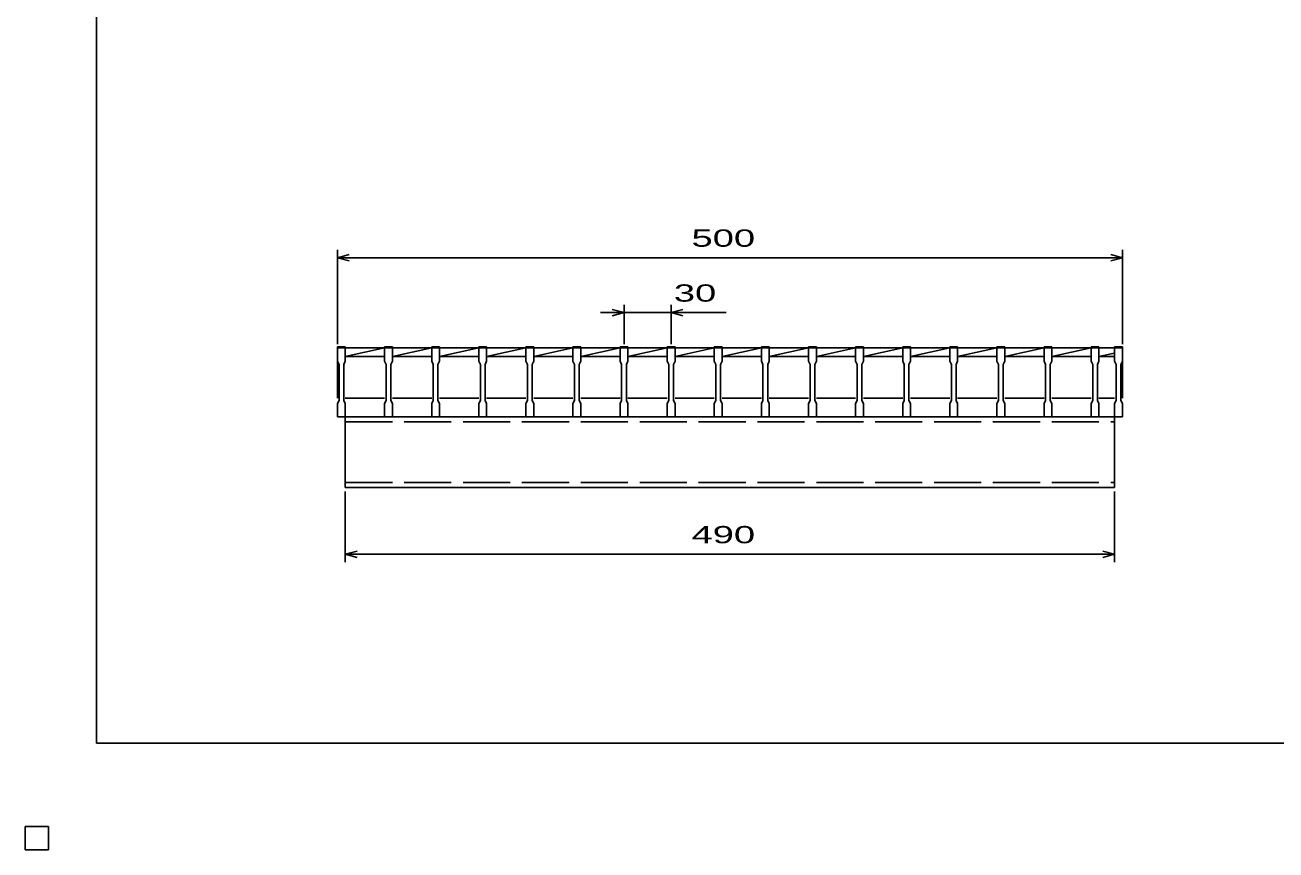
# Model space of a CAD drawing. Units: millimetres, scale not verified. Extents: x -910 to 866, y -641 to 527.
# Drawn here: x -910 to -113, y -641 to -115 of the extents above; entities that cross this region are included whole.
import ezdxf
from ezdxf.enums import TextEntityAlignment as Align

# ---------------------------------------------------------------- set-up
doc = ezdxf.new("R2010")
doc.units = ezdxf.units.MM
doc.header["$LTSCALE"] = 5
doc.linetypes.add('DASHED', pattern=[7.5, 6, -1.5])
for name, color, linetype, lineweight in [('0_2', 150, 'Continuous', 25), ('16', 3, 'Continuous', 25), ('22', 4, 'Continuous', 25), ('24', 2, 'Continuous', 25), ('32', 4, 'Continuous', 25)]:
    doc.layers.add(name, color=color, linetype=linetype, lineweight=lineweight)
doc.styles.add('ベクトル', font='')
doc.styles.get('ベクトル').set_extended_font_data('ベクトル')

msp = doc.modelspace()

# ---------------------------------------------------------------- linework, layer by layer
at = {"layer": '0_2'}
for p, q in [((-864.5, -573.25), (-864.5, 526.75)), ((865.5, -573.25), (-864.5, -573.25)), ((-895, -626.25), (-910, -626.25)), ((-910, -626.25), (-910, -641.25)), ((-895, -626.25), (-910, -626.25)), ((-910, -626.25), (-910, -641.25)), ((-895, -626.25), (-910, -626.25)), ((-910, -626.25), (-910, -641.25)), ((-895, -626.25), (-910, -626.25)), ((-910, -626.25), (-910, -641.25)), ((-895, -626.25), (-910, -626.25)), ((-910, -626.25), (-910, -641.25)), ((-895, -641.25), (-895, -626.25)), ((-895, -641.25), (-895, -626.25)), ((-895, -641.25), (-895, -626.25)), ((-895, -641.25), (-895, -626.25)), ((-895, -641.25), (-895, -626.25)), ((-910, -641.25), (-895, -641.25)), ((-910, -641.25), (-895, -641.25)), ((-910, -641.25), (-895, -641.25)), ((-910, -641.25), (-895, -641.25)), ((-910, -641.25), (-895, -641.25))]:
    msp.add_line(p, q, dxfattribs=at)
at = {"layer": '16'}
for p, q in [((-711, -321.25), (-711, -320.55)), ((-711, -320.55), (-706, -320.55)), ((-711, -321.25), (-711, -329.75)), ((-706, -321.25), (-711, -321.25)), ((-711, -321.25), (-711, -353.25)), ((-706, -320.55), (-706, -321.25)), ((-706, -329.75), (-706, -321.25)), ((-706, -321.25), (-681, -321.25)), ((-706, -326.75), (-681, -321.25)), ((-681, -321.25), (-681, -320.55)), ((-681, -320.55), (-676, -320.55)), ((-681, -321.25), (-681, -329.75)), ((-676, -321.25), (-681, -321.25)), ((-676, -320.55), (-676, -321.25)), ((-676, -329.75), (-676, -321.25)), ((-676, -321.25), (-651, -321.25)), ((-676, -326.75), (-651, -321.25)), ((-651, -321.25), (-651, -320.55)), ((-651, -320.55), (-646, -320.55)), ((-651, -321.25), (-651, -329.75)), ((-646, -321.25), (-651, -321.25)), ((-646, -320.55), (-646, -321.25)), ((-646, -329.75), (-646, -321.25)), ((-646, -321.25), (-621, -321.25)), ((-646, -326.75), (-621, -321.25)), ((-621, -321.25), (-621, -320.55)), ((-621, -320.55), (-616, -320.55)), ((-621, -321.25), (-621, -329.75)), ((-616, -321.25), (-621, -321.25)), ((-616, -320.55), (-616, -321.25)), ((-616, -329.75), (-616, -321.25)), ((-616, -321.25), (-591, -321.25)), ((-616, -326.75), (-591, -321.25)), ((-591, -321.25), (-591, -320.55)), ((-591, -320.55), (-586, -320.55)), ((-591, -321.25), (-591, -329.75)), ((-586, -321.25), (-591, -321.25)), ((-586, -320.55), (-586, -321.25)), ((-586, -329.75), (-586, -321.25)), ((-586, -321.25), (-561, -321.25)), ((-586, -326.75), (-561, -321.25)), ((-561, -321.25), (-561, -320.55)), ((-561, -320.55), (-556, -320.55)), ((-561, -321.25), (-561, -329.75)), ((-556, -321.25), (-561, -321.25)), ((-556, -320.55), (-556, -321.25)), ((-556, -329.75), (-556, -321.25)), ((-556, -321.25), (-531, -321.25)), ((-556, -326.75), (-531, -321.25)), ((-531, -321.25), (-531, -320.55)), ((-531, -320.55), (-526, -320.55)), ((-531, -321.25), (-531, -329.75)), ((-526, -321.25), (-531, -321.25)), ((-526, -320.55), (-526, -321.25)), ((-526, -329.75), (-526, -321.25)), ((-526, -321.25), (-501, -321.25)), ((-526, -326.75), (-501, -321.25)), ((-501, -321.25), (-501, -320.55)), ((-501, -320.55), (-496, -320.55)), ((-501, -321.25), (-501, -329.75)), ((-496, -321.25), (-501, -321.25)), ((-496, -320.55), (-496, -321.25)), ((-496, -329.75), (-496, -321.25)), ((-496, -321.25), (-471, -321.25)), ((-496, -326.75), (-471, -321.25)), ((-471, -321.25), (-471, -320.55)), ((-471, -320.55), (-466, -320.55)), ((-471, -321.25), (-471, -329.75)), ((-466, -321.25), (-471, -321.25)), ((-466, -320.55), (-466, -321.25)), ((-466, -329.75), (-466, -321.25)), ((-466, -321.25), (-441, -321.25)), ((-466, -326.75), (-441, -321.25)), ((-441, -321.25), (-441, -320.55)), ((-441, -320.55), (-436, -320.55)), ((-441, -321.25), (-441, -329.75)), ((-436, -321.25), (-441, -321.25)), ((-436, -320.55), (-436, -321.25)), ((-436, -329.75), (-436, -321.25)), ((-436, -321.25), (-411, -321.25)), ((-436, -326.75), (-411, -321.25)), ((-411, -321.25), (-411, -320.55)), ((-411, -320.55), (-406, -320.55)), ((-411, -321.25), (-411, -329.75)), ((-406, -321.25), (-411, -321.25)), ((-406, -320.55), (-406, -321.25)), ((-406, -329.75), (-406, -321.25)), ((-406, -321.25), (-381, -321.25)), ((-406, -326.75), (-381, -321.25)), ((-381, -321.25), (-381, -320.55)), ((-381, -320.55), (-376, -320.55)), ((-381, -321.25), (-381, -329.75)), ((-376, -321.25), (-381, -321.25)), ((-376, -320.55), (-376, -321.25)), ((-376, -329.75), (-376, -321.25)), ((-376, -321.25), (-351, -321.25)), ((-376, -326.75), (-351, -321.25)), ((-351, -321.25), (-351, -320.55)), ((-351, -320.55), (-346, -320.55)), ((-351, -321.25), (-351, -329.75)), ((-346, -321.25), (-351, -321.25)), ((-346, -320.55), (-346, -321.25)), ((-346, -329.75), (-346, -321.25)), ((-346, -321.25), (-321, -321.25)), ((-346, -326.75), (-321, -321.25)), ((-321, -321.25), (-321, -320.55)), ((-321, -320.55), (-316, -320.55)), ((-321, -321.25), (-321, -329.75)), ((-316, -321.25), (-321, -321.25)), ((-316, -320.55), (-316, -321.25)), ((-316, -329.75), (-316, -321.25)), ((-316, -321.25), (-291, -321.25)), ((-316, -326.75), (-291, -321.25)), ((-291, -321.25), (-291, -320.55)), ((-291, -320.55), (-286, -320.55)), ((-291, -321.25), (-291, -329.75)), ((-286, -321.25), (-291, -321.25)), ((-286, -320.55), (-286, -321.25)), ((-286, -329.75), (-286, -321.25)), ((-286, -321.25), (-261, -321.25)), ((-286, -326.75), (-261, -321.25)), ((-261, -321.25), (-261, -320.55)), ((-261, -320.55), (-256, -320.55)), ((-261, -321.25), (-261, -329.75)), ((-256, -321.25), (-261, -321.25)), ((-256, -320.55), (-256, -321.25)), ((-256, -329.75), (-256, -321.25)), ((-256, -321.25), (-231, -321.25)), ((-256, -326.75), (-231, -321.25)), ((-231, -321.25), (-231, -320.55)), ((-231, -320.55), (-226, -320.55)), ((-231, -321.25), (-231, -329.75)), ((-226, -321.25), (-231, -321.25)), ((-226, -320.55), (-226, -321.25)), ((-226, -329.75), (-226, -321.25)), ((-226, -321.25), (-216, -321.25)), ((-226, -326.75), (-216, -324.55)), ((-216, -321.25), (-216, -320.55)), ((-216, -320.55), (-211, -320.55)), ((-216, -321.25), (-216, -329.75)), ((-211, -321.25), (-216, -321.25)), ((-211, -320.55), (-211, -321.25)), ((-211, -329.75), (-211, -321.25)), ((-211, -353.25), (-211, -321.25)), ((-711, -329.75), (-710, -331.75)), ((-710, -331.75), (-710, -354.75)), ((-707, -331.75), (-706, -329.75)), ((-707, -354.75), (-707, -331.75)), ((-706, -326.75), (-681, -326.75)), ((-681, -329.75), (-680, -331.75)), ((-680, -331.75), (-680, -354.75)), ((-677, -331.75), (-676, -329.75)), ((-677, -354.75), (-677, -331.75)), ((-676, -326.75), (-651, -326.75)), ((-651, -329.75), (-650, -331.75)), ((-650, -331.75), (-650, -354.75)), ((-647, -331.75), (-646, -329.75)), ((-647, -354.75), (-647, -331.75)), ((-646, -326.75), (-621, -326.75)), ((-621, -329.75), (-620, -331.75)), ((-620, -331.75), (-620, -354.75)), ((-617, -331.75), (-616, -329.75)), ((-617, -354.75), (-617, -331.75)), ((-616, -326.75), (-591, -326.75)), ((-591, -329.75), (-590, -331.75)), ((-590, -331.75), (-590, -354.75)), ((-587, -331.75), (-586, -329.75)), ((-587, -354.75), (-587, -331.75)), ((-586, -326.75), (-561, -326.75)), ((-561, -329.75), (-560, -331.75)), ((-560, -331.75), (-560, -354.75)), ((-557, -331.75), (-556, -329.75)), ((-557, -354.75), (-557, -331.75)), ((-556, -326.75), (-531, -326.75)), ((-531, -329.75), (-530, -331.75)), ((-530, -331.75), (-530, -354.75)), ((-527, -331.75), (-526, -329.75)), ((-527, -354.75), (-527, -331.75)), ((-526, -326.75), (-501, -326.75)), ((-501, -329.75), (-500, -331.75)), ((-500, -331.75), (-500, -354.75)), ((-497, -331.75), (-496, -329.75)), ((-497, -354.75), (-497, -331.75)), ((-496, -326.75), (-471, -326.75)), ((-471, -329.75), (-470, -331.75)), ((-470, -331.75), (-470, -354.75)), ((-467, -331.75), (-466, -329.75)), ((-467, -354.75), (-467, -331.75)), ((-466, -326.75), (-441, -326.75)), ((-441, -329.75), (-440, -331.75)), ((-440, -331.75), (-440, -354.75)), ((-437, -331.75), (-436, -329.75)), ((-437, -354.75), (-437, -331.75)), ((-436, -326.75), (-411, -326.75)), ((-411, -329.75), (-410, -331.75)), ((-410, -331.75), (-410, -354.75)), ((-407, -331.75), (-406, -329.75)), ((-407, -354.75), (-407, -331.75)), ((-406, -326.75), (-381, -326.75)), ((-381, -329.75), (-380, -331.75)), ((-380, -331.75), (-380, -354.75)), ((-377, -331.75), (-376, -329.75)), ((-377, -354.75), (-377, -331.75)), ((-376, -326.75), (-351, -326.75)), ((-351, -329.75), (-350, -331.75)), ((-350, -331.75), (-350, -354.75)), ((-347, -331.75), (-346, -329.75)), ((-347, -354.75), (-347, -331.75)), ((-346, -326.75), (-321, -326.75)), ((-321, -329.75), (-320, -331.75)), ((-320, -331.75), (-320, -354.75)), ((-317, -331.75), (-316, -329.75)), ((-317, -354.75), (-317, -331.75)), ((-316, -326.75), (-291, -326.75)), ((-291, -329.75), (-290, -331.75)), ((-290, -331.75), (-290, -354.75)), ((-287, -331.75), (-286, -329.75)), ((-287, -354.75), (-287, -331.75)), ((-286, -326.75), (-261, -326.75)), ((-261, -329.75), (-260, -331.75)), ((-260, -331.75), (-260, -354.75)), ((-257, -331.75), (-256, -329.75)), ((-257, -354.75), (-257, -331.75)), ((-256, -326.75), (-231, -326.75)), ((-231, -329.75), (-230, -331.75)), ((-230, -331.75), (-230, -354.75)), ((-227, -331.75), (-226, -329.75)), ((-227, -354.75), (-227, -331.75)), ((-226, -326.75), (-216, -326.75)), ((-216, -329.75), (-215, -331.75)), ((-215, -331.75), (-215, -354.75)), ((-212, -331.75), (-211, -329.75)), ((-212, -354.75), (-212, -331.75)), ((-710, -354.75), (-711, -356.75)), ((-711, -356.75), (-711, -365.25)), ((-706, -356.75), (-707, -354.75)), ((-706, -353.25), (-681, -353.25)), ((-706, -365.25), (-706, -356.75)), ((-680, -354.75), (-681, -356.75)), ((-681, -356.75), (-681, -365.25)), ((-676, -356.75), (-677, -354.75)), ((-676, -353.25), (-651, -353.25)), ((-676, -365.25), (-676, -356.75)), ((-650, -354.75), (-651, -356.75)), ((-651, -356.75), (-651, -365.25)), ((-646, -356.75), (-647, -354.75)), ((-646, -353.25), (-621, -353.25)), ((-646, -365.25), (-646, -356.75)), ((-620, -354.75), (-621, -356.75)), ((-621, -356.75), (-621, -365.25)), ((-616, -356.75), (-617, -354.75)), ((-616, -353.25), (-591, -353.25)), ((-616, -365.25), (-616, -356.75)), ((-590, -354.75), (-591, -356.75)), ((-591, -356.75), (-591, -365.25)), ((-586, -356.75), (-587, -354.75)), ((-586, -353.25), (-561, -353.25)), ((-586, -365.25), (-586, -356.75)), ((-560, -354.75), (-561, -356.75)), ((-561, -356.75), (-561, -365.25)), ((-556, -356.75), (-557, -354.75)), ((-556, -353.25), (-531, -353.25)), ((-556, -365.25), (-556, -356.75)), ((-530, -354.75), (-531, -356.75)), ((-531, -356.75), (-531, -365.25)), ((-526, -356.75), (-527, -354.75)), ((-526, -353.25), (-501, -353.25)), ((-526, -365.25), (-526, -356.75)), ((-500, -354.75), (-501, -356.75)), ((-501, -356.75), (-501, -365.25)), ((-496, -356.75), (-497, -354.75)), ((-496, -353.25), (-471, -353.25)), ((-496, -365.25), (-496, -356.75)), ((-470, -354.75), (-471, -356.75)), ((-471, -356.75), (-471, -365.25)), ((-466, -356.75), (-467, -354.75)), ((-466, -353.25), (-441, -353.25)), ((-466, -365.25), (-466, -356.75)), ((-440, -354.75), (-441, -356.75)), ((-441, -356.75), (-441, -365.25)), ((-436, -356.75), (-437, -354.75)), ((-436, -353.25), (-411, -353.25)), ((-436, -365.25), (-436, -356.75)), ((-410, -354.75), (-411, -356.75)), ((-411, -356.75), (-411, -365.25)), ((-406, -356.75), (-407, -354.75)), ((-406, -353.25), (-381, -353.25)), ((-406, -365.25), (-406, -356.75)), ((-380, -354.75), (-381, -356.75)), ((-381, -356.75), (-381, -365.25)), ((-376, -356.75), (-377, -354.75)), ((-376, -353.25), (-351, -353.25)), ((-376, -365.25), (-376, -356.75)), ((-350, -354.75), (-351, -356.75)), ((-351, -356.75), (-351, -365.25)), ((-346, -356.75), (-347, -354.75)), ((-346, -353.25), (-321, -353.25)), ((-346, -365.25), (-346, -356.75)), ((-320, -354.75), (-321, -356.75)), ((-321, -356.75), (-321, -365.25)), ((-316, -356.75), (-317, -354.75)), ((-316, -353.25), (-291, -353.25)), ((-316, -365.25), (-316, -356.75)), ((-290, -354.75), (-291, -356.75)), ((-291, -356.75), (-291, -365.25)), ((-286, -356.75), (-287, -354.75)), ((-286, -353.25), (-261, -353.25)), ((-286, -365.25), (-286, -356.75)), ((-260, -354.75), (-261, -356.75)), ((-261, -356.75), (-261, -365.25)), ((-256, -356.75), (-257, -354.75)), ((-256, -353.25), (-231, -353.25)), ((-256, -365.25), (-256, -356.75)), ((-230, -354.75), (-231, -356.75)), ((-231, -356.75), (-231, -365.25)), ((-226, -356.75), (-227, -354.75)), ((-226, -353.25), (-216, -353.25)), ((-226, -365.25), (-226, -356.75)), ((-215, -354.75), (-216, -356.75)), ((-216, -356.75), (-216, -365.25)), ((-211, -356.75), (-212, -354.75)), ((-211, -365.25), (-211, -356.75)), ((-711, -365.25), (-706, -365.25)), ((-706, -365.25), (-216, -365.25)), ((-706, -410.25), (-706, -365.25)), ((-681, -365.25), (-676, -365.25)), ((-651, -365.25), (-646, -365.25)), ((-621, -365.25), (-616, -365.25)), ((-591, -365.25), (-586, -365.25)), ((-561, -365.25), (-556, -365.25)), ((-531, -365.25), (-526, -365.25)), ((-501, -365.25), (-496, -365.25)), ((-471, -365.25), (-466, -365.25)), ((-441, -365.25), (-436, -365.25)), ((-411, -365.25), (-406, -365.25)), ((-381, -365.25), (-376, -365.25)), ((-351, -365.25), (-346, -365.25)), ((-321, -365.25), (-316, -365.25)), ((-291, -365.25), (-286, -365.25)), ((-261, -365.25), (-256, -365.25)), ((-231, -365.25), (-226, -365.25)), ((-216, -365.25), (-211, -365.25)), ((-216, -410.25), (-216, -365.25)), ((-706, -410.25), (-216, -410.25)), ((-895, -626.25), (-910, -626.25)), ((-910, -626.25), (-910, -641.25)), ((-895, -626.25), (-910, -626.25)), ((-910, -626.25), (-910, -641.25)), ((-895, -626.25), (-910, -626.25)), ((-910, -626.25), (-910, -641.25)), ((-895, -626.25), (-910, -626.25)), ((-910, -626.25), (-910, -641.25)), ((-895, -626.25), (-910, -626.25)), ((-910, -626.25), (-910, -641.25)), ((-895, -641.25), (-895, -626.25)), ((-895, -641.25), (-895, -626.25)), ((-895, -641.25), (-895, -626.25)), ((-895, -641.25), (-895, -626.25)), ((-895, -641.25), (-895, -626.25)), ((-910, -641.25), (-895, -641.25)), ((-910, -641.25), (-895, -641.25)), ((-910, -641.25), (-895, -641.25)), ((-910, -641.25), (-895, -641.25)), ((-910, -641.25), (-895, -641.25))]:
    msp.add_line(p, q, dxfattribs=at)
at = {"layer": '16', "linetype": 'DASHED'}
for p, q in [((-706, -368.45), (-216, -368.45)), ((-706, -407.05), (-216, -407.05))]:
    msp.add_line(p, q, dxfattribs=at)
at = {"layer": '22'}
for p, q in [((-711, -318.75), (-711, -258.75)), ((-711, -263.75), (-703.5, -261.75)), ((-211, -263.75), (-218.5, -261.75)), ((-211, -318.75), (-211, -258.75)), ((-703.5, -265.75), (-711, -263.75)), ((-711, -263.75), (-211, -263.75)), ((-218.5, -265.75), (-211, -263.75)), ((-528.5, -318.75), (-528.5, -293.75)), ((-498.5, -293.75), (-498.5, -318.75)), ((-528.5, -298.75), (-543.5, -298.75)), ((-528.5, -298.75), (-536, -296.75)), ((-536, -300.75), (-528.5, -298.75)), ((-528.5, -298.75), (-498.5, -298.75)), ((-498.5, -298.75), (-491, -296.75)), ((-491, -300.75), (-498.5, -298.75)), ((-498.5, -298.75), (-463.5, -298.75)), ((-706, -457.75), (-706, -412.75)), ((-216, -457.75), (-216, -412.75)), ((-706, -452.75), (-698.5, -450.75)), ((-698.5, -454.75), (-706, -452.75)), ((-706, -452.75), (-216, -452.75)), ((-216, -452.75), (-223.5, -450.75)), ((-223.5, -454.75), (-216, -452.75))]:
    msp.add_line(p, q, dxfattribs=at)
at = {"layer": '22', "color": 2}
for p, q in [((-895, -626.25), (-910, -626.25)), ((-910, -626.25), (-910, -641.25)), ((-895, -626.25), (-910, -626.25)), ((-910, -626.25), (-910, -641.25)), ((-895, -626.25), (-910, -626.25)), ((-910, -626.25), (-910, -641.25)), ((-895, -641.25), (-895, -626.25)), ((-895, -641.25), (-895, -626.25)), ((-895, -641.25), (-895, -626.25)), ((-910, -641.25), (-895, -641.25)), ((-910, -641.25), (-895, -641.25)), ((-910, -641.25), (-895, -641.25))]:
    msp.add_line(p, q, dxfattribs=at)
at = {"layer": '24', "color": 4}
for p, q in [((-895, -626.25), (-910, -626.25)), ((-910, -626.25), (-910, -641.25)), ((-895, -626.25), (-910, -626.25)), ((-910, -626.25), (-910, -641.25)), ((-895, -626.25), (-910, -626.25)), ((-910, -626.25), (-910, -641.25)), ((-895, -641.25), (-895, -626.25)), ((-895, -641.25), (-895, -626.25)), ((-895, -641.25), (-895, -626.25)), ((-910, -641.25), (-895, -641.25)), ((-910, -641.25), (-895, -641.25)), ((-910, -641.25), (-895, -641.25))]:
    msp.add_line(p, q, dxfattribs=at)
at = {"layer": '32'}
for p, q in [((-895, -626.25), (-910, -626.25)), ((-910, -626.25), (-910, -641.25)), ((-895, -626.25), (-910, -626.25)), ((-910, -626.25), (-910, -641.25)), ((-895, -626.25), (-910, -626.25)), ((-910, -626.25), (-910, -641.25)), ((-895, -626.25), (-910, -626.25)), ((-910, -626.25), (-910, -641.25)), ((-895, -626.25), (-910, -626.25)), ((-910, -626.25), (-910, -641.25)), ((-895, -641.25), (-895, -626.25)), ((-895, -641.25), (-895, -626.25)), ((-895, -641.25), (-895, -626.25)), ((-895, -641.25), (-895, -626.25)), ((-895, -641.25), (-895, -626.25)), ((-910, -641.25), (-895, -641.25)), ((-910, -641.25), (-895, -641.25)), ((-910, -641.25), (-895, -641.25)), ((-910, -641.25), (-895, -641.25)), ((-910, -641.25), (-895, -641.25))]:
    msp.add_line(p, q, dxfattribs=at)

# ---------------------------------------------------------------- texts
at = {"layer": '22', "color": 2, "style": 'ベクトル', "width": 1.65}
for s, p in [(' 500 ', (-492.25, -251.25)), (' 30 ', (-503.5, -286.25)), (' 490 ', (-492.25, -440.25))]:
    msp.add_text(s, height=11, dxfattribs=at).set_placement(p, align=Align.MIDDLE_LEFT)

doc.saveas('drawing.dxf')
